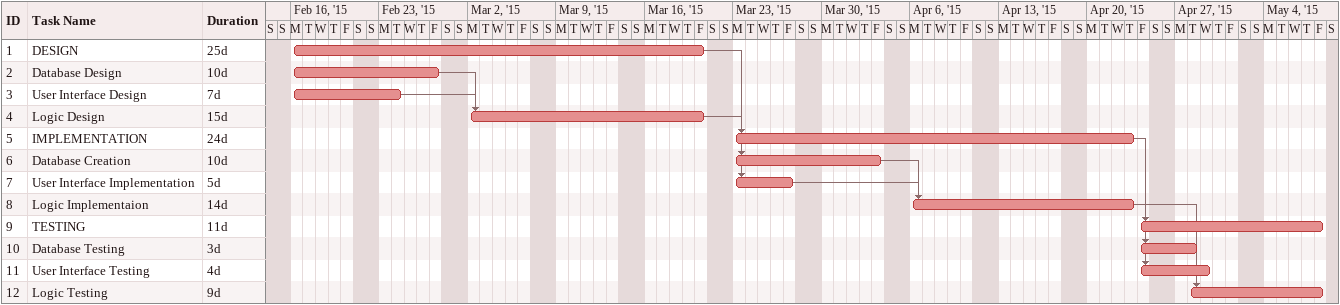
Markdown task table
| ID | Task | Duration | Start | Finish | Predecessors |
|---|---|---|---|---|---|
| 1 | DESIGN | 25d | 2015-02-16 | 2015-03-20 |  |
| 2 | Database Design | 10d | 2015-02-16 | 2015-02-27 |  |
| 3 | User Interface Design | 7d | 2015-02-16 | 2015-02-24 |  |
| 4 | Logic Design | 15d | 2015-03-02 | 2015-03-20 | 2, 3 |
| 5 | IMPLEMENTATION | 24d | 2015-03-23 | 2015-04-23 | 1 |
| 6 | Database Creation | 10d | 2015-03-23 | 2015-04-03 | 4 |
| 7 | User Interface Implementation | 5d | 2015-03-23 | 2015-03-27 | 4 |
| 8 | Logic Implementaion | 14d | 2015-04-06 | 2015-04-23 | 6, 7 |
| 9 | TESTING | 11d | 2015-04-24 | 2015-05-08 | 5, 8 |
| 10 | Database Testing | 3d | 2015-04-24 | 2015-04-28 | 8 |
| 11 | User Interface Testing | 4d | 2015-04-24 | 2015-04-29 | 8 |
| 12 | Logic Testing | 9d | 2015-04-28 | 2015-05-08 | 8 |
